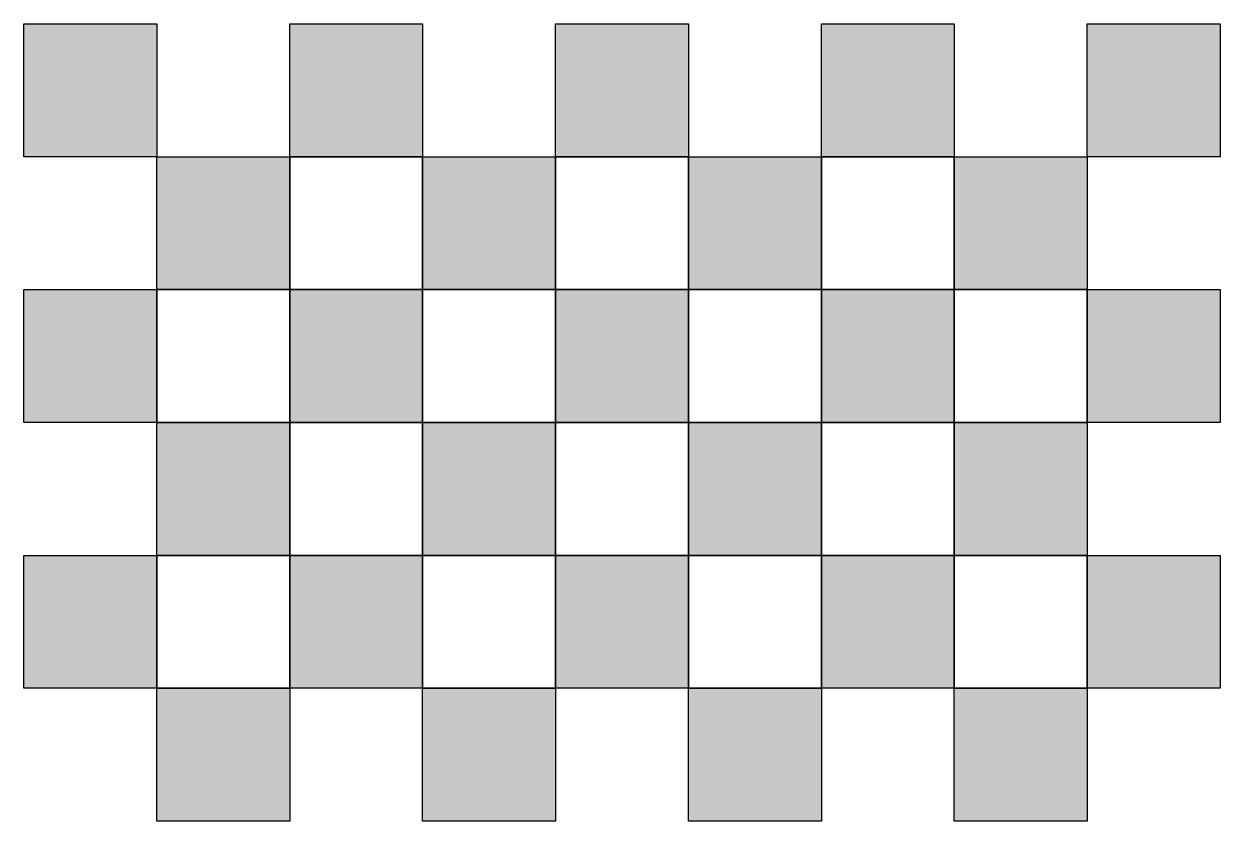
# Model space of a CAD drawing. Header units: millimetres. Extents: x 1675 to 1945, y 1445 to 1625.
import ezdxf

# ---------------------------------------------------------------- set-up
doc = ezdxf.new("R2010")
doc.units = ezdxf.units.MM

msp = doc.modelspace()

# ---------------------------------------------------------------- hatches: boundary and pattern name
h = msp.add_hatch(color=256)
h.dxf.hatch_style = 1
h.paths.add_polyline_path([(1704.95, 1625.02), (1674.95, 1625.02), (1674.95, 1595.02), (1704.95, 1595.02), (1704.95, 1595.02)])
h.paths.add_polyline_path([(1764.95, 1625.02), (1734.95, 1625.02), (1734.95, 1595.02), (1764.95, 1595.02), (1764.95, 1595.02)])
h.paths.add_polyline_path([(1824.95, 1625.02), (1794.95, 1625.02), (1794.95, 1595.02), (1824.95, 1595.02), (1824.95, 1595.02)])
h.paths.add_polyline_path([(1884.95, 1625.02), (1854.95, 1625.02), (1854.95, 1595.02), (1884.95, 1595.02), (1884.95, 1595.02)])
h.paths.add_polyline_path([(1944.95, 1625.02), (1914.95, 1625.02), (1914.95, 1595.02), (1944.95, 1595.02)])
h.paths.add_polyline_path([(1944.95, 1565.02), (1914.95, 1565.02), (1914.95, 1535.02), (1944.95, 1535.02)])
h.paths.add_polyline_path([(1944.95, 1505.02), (1914.95, 1505.02), (1914.95, 1475.02), (1944.95, 1475.02)])
h.paths.add_polyline_path([(1704.95, 1565.02), (1674.95, 1565.02), (1674.95, 1535.02), (1704.95, 1535.02)])
h.paths.add_polyline_path([(1704.95, 1505.02), (1674.95, 1505.02), (1674.95, 1475.02), (1704.95, 1475.02), (1704.95, 1475.02)])
h.paths.add_polyline_path([(1734.95, 1595.02), (1704.95, 1595.02), (1704.95, 1565.02), (1734.95, 1565.02)])
h = msp.add_hatch(color=256)
h.dxf.hatch_style = 1
h.paths.add_polyline_path([(1794.95, 1595.02), (1764.95, 1595.02), (1764.95, 1565.02), (1794.95, 1565.02)])
h.paths.add_polyline_path([(1854.95, 1595.02), (1824.95, 1595.02), (1824.95, 1595.02), (1824.95, 1565.02), (1854.95, 1565.02)])
h.paths.add_polyline_path([(1914.95, 1595.02), (1884.95, 1595.02), (1884.95, 1565.02), (1914.95, 1565.02)])
h.paths.add_polyline_path([(1884.95, 1565.02), (1854.95, 1565.02), (1854.95, 1535.02), (1884.95, 1535.02)])
h.paths.add_polyline_path([(1824.95, 1565.02), (1794.95, 1565.02), (1794.95, 1535.02), (1824.95, 1535.02)])
h.paths.add_polyline_path([(1764.95, 1565.02), (1734.95, 1565.02), (1734.95, 1535.02), (1764.95, 1535.02)])
h.paths.add_polyline_path([(1734.95, 1535.02), (1704.95, 1535.02), (1704.95, 1535.02), (1704.95, 1505.02), (1734.95, 1505.02)])
h.paths.add_polyline_path([(1794.95, 1535.02), (1764.95, 1535.02), (1764.95, 1535.02), (1764.95, 1505.02), (1794.95, 1505.02)])
h.paths.add_polyline_path([(1854.95, 1535.02), (1824.95, 1535.02), (1824.95, 1505.02), (1854.95, 1505.02)])
h.paths.add_polyline_path([(1914.95, 1535.02), (1884.95, 1535.02), (1884.95, 1505.02), (1914.95, 1505.02)])
h.paths.add_polyline_path([(1884.95, 1505.02), (1854.95, 1505.02), (1854.95, 1475.02), (1884.95, 1475.02)])
h.paths.add_polyline_path([(1824.95, 1505.02), (1794.95, 1505.02), (1794.95, 1475.02), (1824.95, 1475.02)])
h.paths.add_polyline_path([(1764.95, 1505.02), (1734.95, 1505.02), (1734.95, 1475.02), (1764.95, 1475.02)])
h.paths.add_polyline_path([(1734.95, 1475.02), (1704.95, 1475.02), (1704.95, 1475.02), (1704.95, 1445.02), (1734.95, 1445.02)])
h.paths.add_polyline_path([(1794.95, 1475.02), (1764.95, 1475.02), (1764.95, 1445.02), (1794.95, 1445.02)])
h.paths.add_polyline_path([(1854.95, 1475.02), (1824.95, 1475.02), (1824.95, 1445.02), (1854.95, 1445.02)])
h.paths.add_polyline_path([(1914.95, 1475.02), (1884.95, 1475.02), (1884.95, 1445.02), (1914.95, 1445.02)])

# ---------------------------------------------------------------- linework, layer by layer
for points in [[(1674.95, 1625.02), (1704.95, 1625.02), (1704.95, 1595.02), (1674.95, 1595.02)], [(1734.95, 1625.02), (1764.95, 1625.02), (1764.95, 1595.02), (1734.95, 1595.02)], [(1794.95, 1625.02), (1824.95, 1625.02), (1824.95, 1595.02), (1794.95, 1595.02)], [(1854.95, 1625.02), (1884.95, 1625.02), (1884.95, 1595.02), (1854.95, 1595.02)], [(1914.95, 1625.02), (1944.95, 1625.02), (1944.95, 1595.02), (1914.95, 1595.02)], [(1704.95, 1595.02), (1734.95, 1595.02), (1734.95, 1565.02), (1704.95, 1565.02)], [(1734.95, 1595.02), (1764.95, 1595.02), (1764.95, 1565.02), (1734.95, 1565.02)], [(1764.95, 1595.02), (1794.95, 1595.02), (1794.95, 1565.02), (1764.95, 1565.02)], [(1794.95, 1595.02), (1824.95, 1595.02), (1824.95, 1565.02), (1794.95, 1565.02)], [(1824.95, 1595.02), (1854.95, 1595.02), (1854.95, 1565.02), (1824.95, 1565.02)], [(1854.95, 1595.02), (1884.95, 1595.02), (1884.95, 1565.02), (1854.95, 1565.02)], [(1884.95, 1595.02), (1914.95, 1595.02), (1914.95, 1565.02), (1884.95, 1565.02)], [(1674.95, 1565.02), (1704.95, 1565.02), (1704.95, 1535.02), (1674.95, 1535.02)], [(1704.95, 1565.02), (1734.95, 1565.02), (1734.95, 1535.02), (1704.95, 1535.02)], [(1734.95, 1565.02), (1764.95, 1565.02), (1764.95, 1535.02), (1734.95, 1535.02)], [(1764.95, 1565.02), (1794.95, 1565.02), (1794.95, 1535.02), (1764.95, 1535.02)], [(1794.95, 1565.02), (1824.95, 1565.02), (1824.95, 1535.02), (1794.95, 1535.02)], [(1824.95, 1565.02), (1854.95, 1565.02), (1854.95, 1535.02), (1824.95, 1535.02)], [(1854.95, 1565.02), (1884.95, 1565.02), (1884.95, 1535.02), (1854.95, 1535.02)], [(1884.95, 1565.02), (1914.95, 1565.02), (1914.95, 1535.02), (1884.95, 1535.02)], [(1914.95, 1565.02), (1944.95, 1565.02), (1944.95, 1535.02), (1914.95, 1535.02)], [(1704.95, 1535.02), (1734.95, 1535.02), (1734.95, 1505.02), (1704.95, 1505.02)], [(1734.95, 1535.02), (1764.95, 1535.02), (1764.95, 1505.02), (1734.95, 1505.02)], [(1764.95, 1535.02), (1794.95, 1535.02), (1794.95, 1505.02), (1764.95, 1505.02)], [(1794.95, 1535.02), (1824.95, 1535.02), (1824.95, 1505.02), (1794.95, 1505.02)], [(1824.95, 1535.02), (1854.95, 1535.02), (1854.95, 1505.02), (1824.95, 1505.02)], [(1854.95, 1535.02), (1884.95, 1535.02), (1884.95, 1505.02), (1854.95, 1505.02)], [(1884.95, 1535.02), (1914.95, 1535.02), (1914.95, 1505.02), (1884.95, 1505.02)], [(1674.95, 1505.02), (1704.95, 1505.02), (1704.95, 1475.02), (1674.95, 1475.02)], [(1704.95, 1505.02), (1734.95, 1505.02), (1734.95, 1475.02), (1704.95, 1475.02)], [(1734.95, 1505.02), (1764.95, 1505.02), (1764.95, 1475.02), (1734.95, 1475.02)], [(1764.95, 1505.02), (1794.95, 1505.02), (1794.95, 1475.02), (1764.95, 1475.02)], [(1794.95, 1505.02), (1824.95, 1505.02), (1824.95, 1475.02), (1794.95, 1475.02)], [(1824.95, 1505.02), (1854.95, 1505.02), (1854.95, 1475.02), (1824.95, 1475.02)], [(1854.95, 1505.02), (1884.95, 1505.02), (1884.95, 1475.02), (1854.95, 1475.02)], [(1884.95, 1505.02), (1914.95, 1505.02), (1914.95, 1475.02), (1884.95, 1475.02)], [(1914.95, 1505.02), (1944.95, 1505.02), (1944.95, 1475.02), (1914.95, 1475.02)], [(1704.95, 1475.02), (1734.95, 1475.02), (1734.95, 1445.02), (1704.95, 1445.02)], [(1764.95, 1475.02), (1794.95, 1475.02), (1794.95, 1445.02), (1764.95, 1445.02)], [(1824.95, 1475.02), (1854.95, 1475.02), (1854.95, 1445.02), (1824.95, 1445.02)], [(1884.95, 1475.02), (1914.95, 1475.02), (1914.95, 1445.02), (1884.95, 1445.02)]]:
    msp.add_lwpolyline(points, close=True)

doc.saveas('drawing.dxf')
